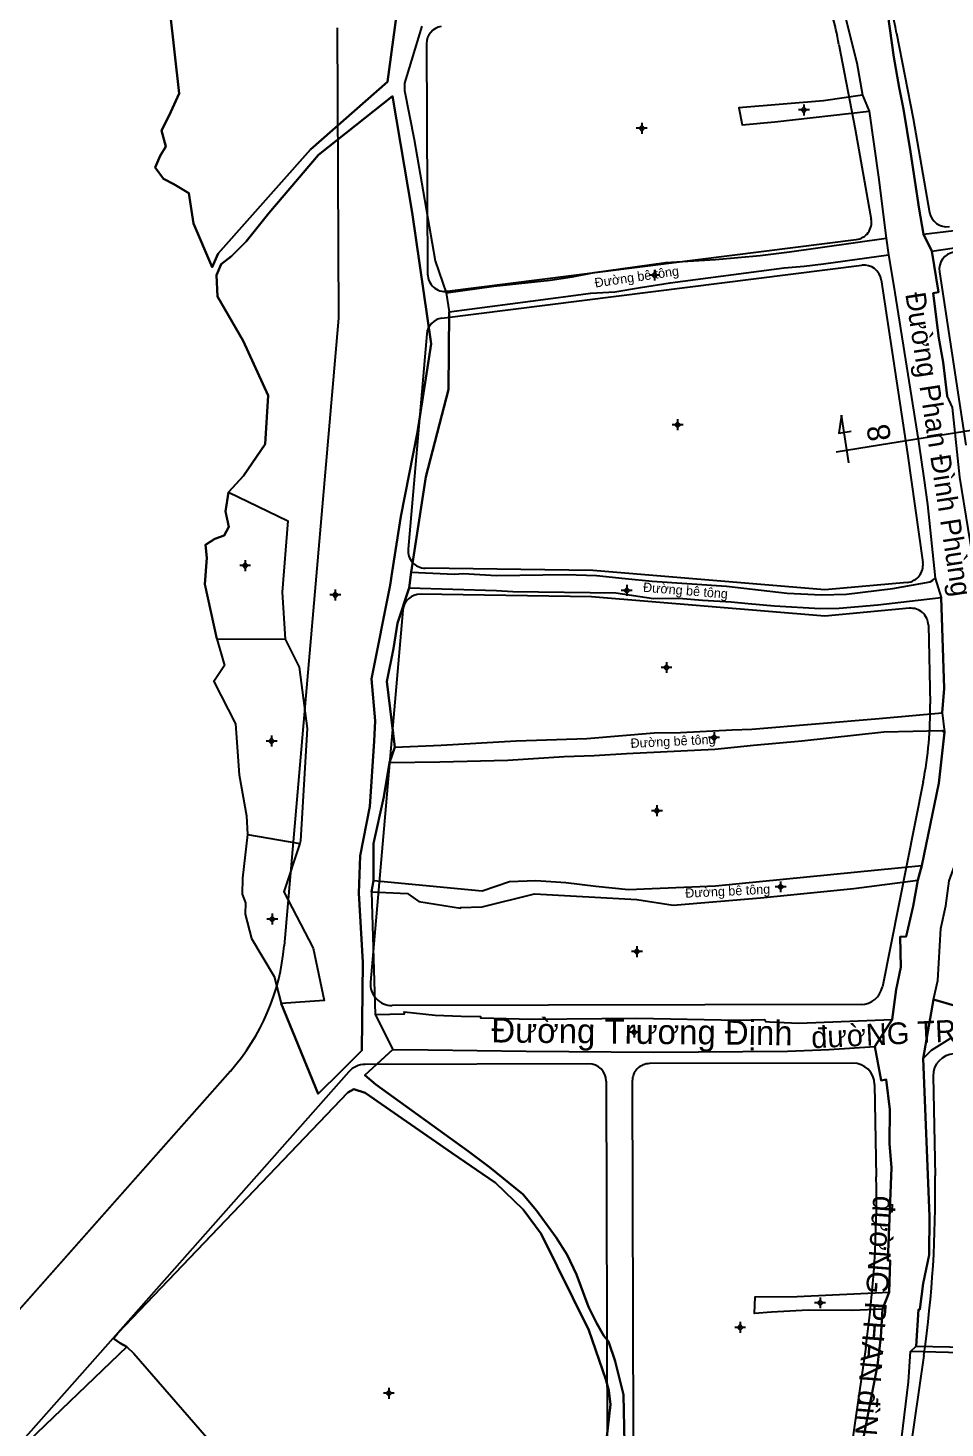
# Model space of a CAD drawing. Extents: x 548357 to 553331, y 1835329 to 1842351.
# Drawn here: x 551808.4 to 552019.2, y 1839635.7 to 1839957.8 of the extents above; entities that cross this region are included whole.
import ezdxf

# ---------------------------------------------------------------- set-up
doc = ezdxf.new("R2010")
doc.units = 0
for name, color, linetype in [('Level 1', 7, 'Continuous'), ('Level 10', 7, 'Continuous'), ('Level 11', 7, 'Continuous'), ('Level 2', 7, 'Continuous'), ('Level 30', 7, 'Continuous'), ('Level 5', 7, 'Continuous')]:
    doc.layers.add(name, color=color, linetype=linetype)

msp = doc.modelspace()

# ---------------------------------------------------------------- linework, layer by layer
at = {"layer": 'Level 1'}
msp.add_line((552016.6, 1839734.31), (552014.21, 1839720.71), dxfattribs=at)
for points in [[(551995.39, 1839868.74), (551994.81, 1839864.61), (551997.61, 1839865.06)], [(551997.13, 1839857.74), (551995.39, 1839868.74)], [(552004.15, 1839861.93), (552029.51, 1839865.96)], [(551994.16, 1839860.34), (552004.15, 1839861.93)], [(552093.37, 1839733.8), (552065.65, 1839733.1), (552037.7, 1839733.34), (552021.86, 1839732.76), (552016.6, 1839734.31)], [(552014.21, 1839720.71), (552016.11, 1839722.62), (552020.39, 1839725.32), (552037.36, 1839726.87), (552045.73, 1839726.68), (552051.73, 1839726.78), (552064.17, 1839727.08), (552084.49, 1839727.16), (552091.29, 1839728.25), (552097.87, 1839729.11), (552106.15, 1839728.83)]]:
    msp.add_lwpolyline(points, dxfattribs=at)
at = {"layer": 'Level 10'}
for p, q in [((552000.29, 1839942.39), (552001.8, 1839938.69)), ((552005.69, 1839909.44), (552006.21, 1839905.67)), ((552014.28, 1839910.39), (552016.23, 1839906.45)), ((551904.51, 1839896.91), (551905.21, 1839892.49)), ((551895.98, 1839828.98), (551896.49, 1839832.63)), ((552016.93, 1839831.23), (552018.34, 1839826.82)), ((551851.77, 1839817.31), (551867.51, 1839817.24)), ((552018.6, 1839800.27), (552019.11, 1839795.8)), ((551891.51, 1839788.8), (551892.68, 1839792.38)), ((551858.82, 1839772.24), (551870.85, 1839770.2)), ((552012.99, 1839761.79), (552013.89, 1839765.15)), ((551887.35, 1839759.05), (551887.77, 1839761.67)), ((551887.35, 1839759.05), (551888.21, 1839730.82)), ((552014.21, 1839720.71), (552016.6, 1839734.31)), ((551888.21, 1839730.82), (551892.22, 1839722.77)), ((552003.1, 1839723.46), (552007.07, 1839729.66)), ((552004.86, 1839663.02), (552006.39, 1839666.95)), ((552011.32, 1839653.31), (552012.56, 1839654.52))]:
    msp.add_line(p, q, dxfattribs=at)
for points in [[(551840.96, 1839961.92), (551843.14, 1839942.77), (551840.82, 1839937.72), (551839.08, 1839934.25), (551840.08, 1839930.56), (551838.75, 1839928.44), (551837.63, 1839925.72), (551839.5, 1839923.1), (551841.88, 1839921.92), (551845.36, 1839919.86), (551846.42, 1839912.88), (551850.72, 1839902.76), (551852.12, 1839905.95), (551873.35, 1839929.87), (551891.05, 1839945.43), (551896.08, 1839982.99)], [(551896.08, 1839982.99), (551891.05, 1839945.43), (551873.35, 1839929.87), (551852.12, 1839905.95), (551850.72, 1839902.76), (551846.42, 1839912.88), (551845.36, 1839919.86), (551841.88, 1839921.92), (551839.5, 1839923.1), (551837.63, 1839925.72), (551838.75, 1839928.44), (551840.08, 1839930.56), (551839.08, 1839934.25), (551840.82, 1839937.72), (551843.14, 1839942.77), (551840.96, 1839961.92)], [(551992.87, 1839972.58), (551995.18, 1839964.84), (551998.96, 1839949.81), (552000.29, 1839942.39)], [(552002.97, 1839972.96), (552005.4, 1839960.86), (552006.08, 1839961.03), (552007.46, 1839951.11), (552008.72, 1839944.1), (552009.71, 1839939.18), (552011.28, 1839929.37), (552013.3, 1839916.16), (552014.28, 1839910.39)], [(551898.9, 1839958.28), (551894.96, 1839945.12), (551894.96, 1839943.48), (551897.12, 1839932.14), (551902, 1839904.23), (551904.51, 1839896.91), (551905.21, 1839892.49), (551905.09, 1839874.62), (551899.86, 1839854.58), (551896.49, 1839832.63), (551895.98, 1839828.98), (551893.35, 1839820.91), (551892.43, 1839815.08), (551890.84, 1839807.47), (551892.68, 1839792.38), (551891.51, 1839788.8), (551890.15, 1839780.94), (551887.82, 1839770.16), (551887.77, 1839761.67), (551887.35, 1839759.05), (551888.21, 1839730.82), (551892.22, 1839722.77), (551885.85, 1839716.87), (551888.34, 1839714.71), (551909.56, 1839699.37), (551914.46, 1839695.75), (551922.11, 1839689.53), (551925.27, 1839685.74), (551929.78, 1839679.51), (551932.35, 1839675.52), (551934.52, 1839671.04), (551937.24, 1839663.6), (551939.17, 1839659.71), (551940.76, 1839656.91), (551941.84, 1839655.57), (551943.41, 1839651.11), (551945.27, 1839643.35), (551945.52, 1839632.16)], [(551898.9, 1839958.28), (551894.96, 1839945.12), (551894.96, 1839943.48), (551897.12, 1839932.14), (551902, 1839904.23), (551904.51, 1839896.91)], [(551854.44, 1839851), (551857.93, 1839854.81), (551862.89, 1839862.04), (551863.56, 1839873.23), (551857.85, 1839885.85), (551851.93, 1839896.07), (551851.73, 1839900.97), (551852.8, 1839903.52), (551855.17, 1839905.29), (551858.54, 1839908.69), (551863.71, 1839915.22), (551875.17, 1839928.68), (551892.17, 1839942.16), (551896.69, 1839915.35), (551901.09, 1839885.12), (551897.91, 1839864.91), (551894.07, 1839845.46), (551892.07, 1839832.72), (551891.67, 1839829.64), (551887.31, 1839808.05), (551888.16, 1839798.4), (551887.93, 1839793.71), (551886.97, 1839778.68), (551884.71, 1839767.35), (551884.41, 1839758.76), (551885.36, 1839742.85), (551885.1, 1839722.59), (551880.36, 1839717.77), (551875.12, 1839712.59), (551866.59, 1839733.35)], [(552000.29, 1839942.39), (551991.29, 1839941.05), (551971.8, 1839939.46), (551972.6, 1839935.54), (551980.08, 1839936.25), (552001.8, 1839938.69)], [(552001.8, 1839938.69), (552003.92, 1839923.47), (552005.69, 1839909.44)], [(552014.28, 1839910.39), (552024.54, 1839911.65), (552034.27, 1839913.11), (552059.66, 1839917.15)], [(552016.23, 1839906.45), (552045.88, 1839910.82), (552054.22, 1839912.58), (552060.42, 1839913.18)], [(551904.51, 1839896.91), (551915.49, 1839898.46), (551928.41, 1839899.8), (551933.5, 1839900.56), (551938.53, 1839901.6), (551955.06, 1839903.89), (551966.47, 1839904.55), (551976.69, 1839905.5), (551983.46, 1839906.33), (552005.69, 1839909.44)], [(551905.21, 1839892.49), (551923.94, 1839895.01), (551937.82, 1839896.8), (551943.29, 1839897.09), (551949.2, 1839898.11), (551956.04, 1839899.21), (551982.26, 1839902.66), (551986.85, 1839903), (551991.29, 1839903.55), (552006.21, 1839905.67)], [(552006.21, 1839905.67), (552007.35, 1839898.83), (552013.13, 1839862.65), (552014.38, 1839854.28), (552015.23, 1839848.21), (552016.93, 1839831.23)], [(552016.23, 1839906.45), (552017.76, 1839897.01), (552016.47, 1839896.84), (552017.84, 1839886.44), (552018.77, 1839880.91), (552019.73, 1839873.18)], [(551896.49, 1839832.63), (551899.86, 1839854.58), (551905.09, 1839874.62), (551905.21, 1839892.49)], [(551851.77, 1839817.31), (551849.01, 1839829.84), (551849.47, 1839835.91), (551849.21, 1839838.89), (551851.35, 1839840.31), (551853.46, 1839841.09), (551854.55, 1839843.04), (551853.81, 1839846.58), (551854.44, 1839851)], [(551854.44, 1839851), (551868.11, 1839844.45), (551866.79, 1839828), (551867.51, 1839817.24)], [(551896.49, 1839832.63), (551906.43, 1839832.15), (551908.46, 1839832.34), (551916.12, 1839831.88), (551932.09, 1839832.08), (551939.11, 1839831.89), (551945.64, 1839831.19), (551951.92, 1839830.57), (551968.97, 1839829.39), (551982.91, 1839827.79), (551990.79, 1839827.4), (551996.59, 1839827.56), (552007.2, 1839828.89), (552015.83, 1839830.43), (552016.43, 1839830.75), (552016.93, 1839831.23)], [(551892.68, 1839792.38), (551890.84, 1839807.47), (551892.43, 1839815.08), (551893.35, 1839820.91), (551895.98, 1839828.98)], [(551895.98, 1839828.98), (551916.09, 1839828.39), (551919.81, 1839828.15), (551943.54, 1839827.84), (551952.18, 1839826.57), (551958.03, 1839826.6), (551963.44, 1839826.17), (551970.03, 1839825.76), (551973.97, 1839825.38), (551980.03, 1839824.91), (551990.51, 1839824.23), (551994.91, 1839824.35), (552003.79, 1839825.12), (552018.34, 1839826.82)], [(552018.6, 1839800.27), (552019.04, 1839805.85), (552018.34, 1839826.82)], [(551851.77, 1839817.31), (551853.58, 1839811.12), (551851.09, 1839807.43), (551856.09, 1839797.7), (551856.93, 1839785.98), (551858.57, 1839776.56), (551858.82, 1839772.24)], [(551867.51, 1839817.24), (551870.7, 1839810.73), (551872.53, 1839796.68), (551871.05, 1839770.81), (551870.85, 1839770.2)], [(551892.68, 1839792.38), (551903.37, 1839792.81), (551920.62, 1839793.83), (551936.9, 1839794.32), (551952.35, 1839795.66), (551958.4, 1839795.74), (551970.26, 1839796.38), (551974.78, 1839796.52), (552004.1, 1839798.92), (552018.6, 1839800.27)], [(551891.51, 1839788.8), (551903.09, 1839788.97), (551918.69, 1839789.4), (551931.64, 1839790.23), (551938.56, 1839790.43), (551946.02, 1839790.88), (551966.33, 1839791.92), (551975.16, 1839792.85), (551986.28, 1839793.81), (552005.18, 1839795.9), (552018.51, 1839796.2), (552019.11, 1839795.8)], [(552013.89, 1839765.15), (552017.82, 1839784.04), (552019.11, 1839795.8)], [(551887.77, 1839761.67), (551887.82, 1839770.16), (551890.15, 1839780.94), (551891.51, 1839788.8)], [(551858.82, 1839772.24), (551857.69, 1839762.25), (551857.63, 1839758.55), (551858.39, 1839756.5), (551858.26, 1839753.95), (551859.72, 1839748.32), (551864.97, 1839739.59), (551866.59, 1839733.35)], [(551870.85, 1839770.2), (551867.2, 1839759.1), (551873.95, 1839746.09), (551876.46, 1839734.09), (551866.59, 1839733.35)], [(551887.77, 1839761.67), (551912.79, 1839759.28), (551919.11, 1839761.45), (551925.14, 1839761.64), (551932.01, 1839761.22), (551938.92, 1839760.37), (551946.42, 1839759.62), (551966.48, 1839760.42), (552013.89, 1839765.15)], [(551887.35, 1839759.05), (551895.66, 1839758.67), (551898.21, 1839756.88), (551907.8, 1839755.29), (551907.84, 1839755.48), (551912.8, 1839755.64), (551924.86, 1839758.61), (551948.38, 1839757.3), (551956.71, 1839756.03), (551976.82, 1839757.69), (551998.29, 1839759.8), (552012.99, 1839761.79)], [(552007.07, 1839729.66), (552007.97, 1839736.63), (552009.09, 1839741.77), (552008.88, 1839748.71), (552010.3, 1839748.8), (552011.9, 1839755.8), (552012.99, 1839761.79)], [(552016.6, 1839734.31), (552017.55, 1839738.63), (552018.26, 1839750.62), (552019.45, 1839755.83), (552020.17, 1839761.61)], [(552016.6, 1839734.31), (552021.86, 1839732.76), (552037.7, 1839733.34), (552065.65, 1839733.1), (552093.37, 1839733.8), (552100.72, 1839735.13)], [(551888.21, 1839730.82), (551894.9, 1839731.02), (551894.86, 1839731.42), (551901.96, 1839730.7), (551907.93, 1839730.48), (551912.4, 1839730.37), (551912.42, 1839730.09), (551924.31, 1839729.76), (551948.29, 1839729.99), (551971.7, 1839729.57), (551977.74, 1839729.73), (551977.91, 1839729.21), (551978.89, 1839729.18), (551985.64, 1839728.84), (552007.07, 1839729.66)], [(552014.21, 1839720.71), (552016.11, 1839722.62), (552020.39, 1839725.32), (552037.36, 1839726.87), (552045.73, 1839726.68), (552051.73, 1839726.78), (552064.17, 1839727.08), (552084.49, 1839727.16), (552091.29, 1839728.25), (552097.87, 1839729.11), (552106.15, 1839728.83)], [(551944.15, 1839600.6), (551942.37, 1839608.54), (551942.27, 1839611.56), (551945.52, 1839632.16), (551945.27, 1839643.35), (551943.41, 1839651.11), (551941.84, 1839655.57), (551940.76, 1839656.91), (551939.17, 1839659.71), (551937.24, 1839663.6), (551934.52, 1839671.04), (551932.35, 1839675.52), (551929.78, 1839679.51), (551925.27, 1839685.74), (551922.11, 1839689.53), (551914.46, 1839695.75), (551909.56, 1839699.37), (551888.34, 1839714.71), (551885.85, 1839716.87), (551892.22, 1839722.77)], [(551892.22, 1839722.77), (551900.38, 1839722.74), (551922.9, 1839722.41), (551952.3, 1839722.2), (551982.97, 1839722.41), (551992.57, 1839722.79), (552003.1, 1839723.46)], [(552006.39, 1839666.95), (552006.63, 1839674.22), (552006.05, 1839674.22), (552006.91, 1839695.6), (552006.45, 1839701.13), (552006.51, 1839708.99), (552005.71, 1839715.88), (552004.55, 1839715.63), (552003.1, 1839723.46)], [(552014.21, 1839720.71), (552015.66, 1839684.38), (552015.56, 1839675.57), (552014.2, 1839668.95), (552013.43, 1839662.95), (552013.15, 1839662.95), (552012.56, 1839654.52)], [(551939.88, 1839619.64), (551942.33, 1839641.13), (551941.92, 1839644.33), (551941.26, 1839646.85), (551937.3, 1839658.24), (551926.35, 1839680.35), (551922.25, 1839685.97), (551915.84, 1839692.11), (551905.88, 1839698.93), (551885.9, 1839712.83), (551883.3, 1839713.66), (551881.87, 1839712.86), (551829.02, 1839657.53), (551828.05, 1839656.31), (551829.55, 1839655.21), (551831.07, 1839654.38), (551806.6, 1839630.9)], [(551831.07, 1839654.38), (551829.55, 1839655.21), (551828.05, 1839656.31), (551829.02, 1839657.53), (551881.87, 1839712.86), (551883.3, 1839713.66), (551885.9, 1839712.83), (551905.88, 1839698.93), (551915.84, 1839692.11), (551922.25, 1839685.97), (551926.35, 1839680.35), (551937.3, 1839658.24), (551941.26, 1839646.85), (551941.92, 1839644.33), (551942.33, 1839641.13), (551939.88, 1839619.64), (551939.84, 1839619.43), (551939.72, 1839614.88), (551939.59, 1839607.46), (551939.81, 1839602.72), (551939.8, 1839598.09), (551939.59, 1839597.23)], [(552004.86, 1839663.02), (551998, 1839662.72), (551987.77, 1839662.78), (551979.32, 1839662.33), (551975.45, 1839662.04), (551975.59, 1839665.89), (551985.22, 1839665.99), (552006.39, 1839666.95)], [(551999.05, 1839597.17), (552000.17, 1839624.44), (552000.1, 1839631.52), (552003.68, 1839650.18), (552004.44, 1839656.62), (552004.86, 1839663.02)], [(551831.07, 1839654.38), (551806.6, 1839630.9), (551784.08, 1839605.61), (551776.94, 1839596.39), (551832.86, 1839541.12), (551839.22, 1839536.63), (551842.54, 1839536.8)], [(551831.07, 1839654.38), (551832.72, 1839652.88), (551901.41, 1839573.75)], [(552012.56, 1839654.52), (552031.71, 1839654.14), (552031.67, 1839652.79), (552011.32, 1839653.31)], [(552006.39, 1839592.76), (552006.63, 1839610.4), (552007.38, 1839617.86), (552010.8, 1839646.32), (552011.32, 1839653.31)]]:
    msp.add_lwpolyline(points, dxfattribs=at)
msp.add_lwpolyline([(551896.69, 1839915.35), (551892.17, 1839942.16), (551875.17, 1839928.68), (551863.71, 1839915.22), (551858.54, 1839908.69), (551855.17, 1839905.29), (551852.8, 1839903.52), (551851.73, 1839900.97), (551851.93, 1839896.07), (551857.85, 1839885.85), (551863.56, 1839873.23), (551862.89, 1839862.04), (551857.93, 1839854.81), (551854.44, 1839851), (551853.81, 1839846.58), (551854.55, 1839843.04), (551853.46, 1839841.09), (551851.35, 1839840.31), (551849.21, 1839838.89), (551849.47, 1839835.91), (551849.01, 1839829.84), (551851.77, 1839817.31), (551853.58, 1839811.12), (551851.09, 1839807.43), (551856.09, 1839797.7), (551856.93, 1839785.98), (551858.57, 1839776.56), (551858.82, 1839772.24), (551857.69, 1839762.25), (551857.63, 1839758.55), (551858.39, 1839756.5), (551858.26, 1839753.95), (551859.72, 1839748.32), (551864.97, 1839739.59), (551866.59, 1839733.35), (551875.12, 1839712.59), (551880.36, 1839717.77), (551885.1, 1839722.59), (551885.36, 1839742.85), (551884.41, 1839758.76), (551884.71, 1839767.35), (551886.97, 1839778.68), (551887.93, 1839793.71), (551888.16, 1839798.4), (551887.31, 1839808.05), (551891.67, 1839829.64), (551892.07, 1839832.72), (551894.07, 1839845.46), (551897.91, 1839864.91), (551901.09, 1839885.12)], close=True, dxfattribs=at)
at = {"layer": 'Level 11'}
for p, q in [((551986.17, 1839938.96), (551985.54, 1839938.96)), ((551986.79, 1839939.59), (551986.17, 1839938.96)), ((551986.17, 1839938.96), (551986.79, 1839938.33)), ((551986.79, 1839940.21), (551986.79, 1839939.59)), ((551987.41, 1839938.96), (551986.79, 1839939.59)), ((551986.79, 1839938.33), (551987.41, 1839938.96)), ((551986.79, 1839938.33), (551986.79, 1839937.71)), ((551988.04, 1839938.96), (551987.41, 1839938.96)), ((551948.87, 1839934.74), (551948.24, 1839934.74)), ((551949.49, 1839935.37), (551948.87, 1839934.74)), ((551948.87, 1839934.74), (551949.49, 1839934.11)), ((551949.49, 1839935.99), (551949.49, 1839935.37)), ((551950.11, 1839934.74), (551949.49, 1839935.37)), ((551949.49, 1839934.11), (551950.11, 1839934.74)), ((551950.74, 1839934.74), (551950.11, 1839934.74)), ((551949.49, 1839934.11), (551949.49, 1839933.49)), ((551951.8, 1839900.96), (551951.17, 1839900.96)), ((551952.42, 1839901.59), (551951.8, 1839900.96)), ((551951.8, 1839900.96), (551952.42, 1839900.33)), ((551952.42, 1839902.21), (551952.42, 1839901.59)), ((551953.05, 1839900.96), (551952.42, 1839901.59)), ((551952.42, 1839900.33), (551953.05, 1839900.96)), ((551952.42, 1839900.33), (551952.42, 1839899.71)), ((551953.67, 1839900.96), (551953.05, 1839900.96)), ((551957.74, 1839867.17), (551957.11, 1839866.54)), ((551957.74, 1839867.79), (551957.74, 1839867.17)), ((551958.37, 1839866.54), (551957.74, 1839867.17)), ((551957.11, 1839866.54), (551956.49, 1839866.54)), ((551957.11, 1839866.54), (551957.74, 1839865.91)), ((551957.74, 1839865.91), (551958.37, 1839866.54)), ((551957.74, 1839865.91), (551957.74, 1839865.29)), ((551958.99, 1839866.54), (551958.37, 1839866.54)), ((551858.31, 1839834.75), (551857.69, 1839834.12)), ((551858.31, 1839835.37), (551858.31, 1839834.75)), ((551858.94, 1839834.12), (551858.31, 1839834.75)), ((551857.69, 1839834.12), (551857.06, 1839834.12)), ((551857.69, 1839834.12), (551858.31, 1839833.49)), ((551858.31, 1839833.49), (551858.94, 1839834.12)), ((551858.31, 1839833.49), (551858.31, 1839832.87)), ((551859.56, 1839834.12), (551858.94, 1839834.12)), ((551879.02, 1839828.63), (551879.02, 1839828.01)), ((551945.41, 1839828.43), (551944.78, 1839828.43)), ((551946.03, 1839829.05), (551945.41, 1839828.43)), ((551945.41, 1839828.43), (551946.03, 1839827.81)), ((551946.03, 1839829.68), (551946.03, 1839829.05)), ((551946.65, 1839828.43), (551946.03, 1839829.05)), ((551946.03, 1839827.81), (551946.65, 1839828.43)), ((551947.28, 1839828.43), (551946.65, 1839828.43)), ((551878.39, 1839827.38), (551877.77, 1839827.38)), ((551879.02, 1839828.01), (551878.39, 1839827.38)), ((551878.39, 1839827.38), (551879.02, 1839826.75)), ((551879.65, 1839827.38), (551879.02, 1839828.01)), ((551879.02, 1839826.75), (551879.65, 1839827.38)), ((551879.02, 1839826.75), (551879.02, 1839826.13)), ((551880.27, 1839827.38), (551879.65, 1839827.38)), ((551946.03, 1839827.81), (551946.03, 1839827.18)), ((551954.56, 1839810.68), (551953.94, 1839810.68)), ((551955.19, 1839811.31), (551954.56, 1839810.68)), ((551954.56, 1839810.68), (551955.19, 1839810.05)), ((551955.19, 1839811.93), (551955.19, 1839811.31)), ((551955.81, 1839810.68), (551955.19, 1839811.31)), ((551955.19, 1839810.05), (551955.81, 1839810.68)), ((551955.19, 1839810.05), (551955.19, 1839809.43)), ((551956.44, 1839810.68), (551955.81, 1839810.68)), ((551863.75, 1839793.76), (551863.12, 1839793.76)), ((551864.37, 1839794.39), (551863.75, 1839793.76)), ((551863.75, 1839793.76), (551864.37, 1839793.13)), ((551864.37, 1839795.01), (551864.37, 1839794.39)), ((551864.99, 1839793.76), (551864.37, 1839794.39)), ((551864.37, 1839793.13), (551864.99, 1839793.76)), ((551864.37, 1839793.13), (551864.37, 1839792.51)), ((551865.62, 1839793.76), (551864.99, 1839793.76)), ((551965.49, 1839794.54), (551964.86, 1839794.54)), ((551966.11, 1839795.17), (551965.49, 1839794.54)), ((551965.49, 1839794.54), (551966.11, 1839793.91)), ((551966.11, 1839795.79), (551966.11, 1839795.17)), ((551966.73, 1839794.54), (551966.11, 1839795.17)), ((551966.11, 1839793.91), (551966.73, 1839794.54)), ((551966.11, 1839793.91), (551966.11, 1839793.29)), ((551967.36, 1839794.54), (551966.73, 1839794.54)), ((551952.35, 1839777.74), (551951.73, 1839777.74)), ((551952.98, 1839778.37), (551952.35, 1839777.74)), ((551952.35, 1839777.74), (551952.98, 1839777.11)), ((551952.98, 1839778.99), (551952.98, 1839778.37)), ((551953.61, 1839777.74), (551952.98, 1839778.37)), ((551952.98, 1839777.11), (551953.61, 1839777.74)), ((551952.98, 1839777.11), (551952.98, 1839776.49)), ((551954.23, 1839777.74), (551953.61, 1839777.74)), ((551981.43, 1839760.85), (551980.81, 1839760.22)), ((551981.43, 1839761.47), (551981.43, 1839760.85)), ((551982.06, 1839760.22), (551981.43, 1839760.85)), ((551980.81, 1839760.22), (551980.18, 1839760.22)), ((551980.81, 1839760.22), (551981.43, 1839759.59)), ((551981.43, 1839759.59), (551982.06, 1839760.22)), ((551981.43, 1839759.59), (551981.43, 1839758.97)), ((551982.68, 1839760.22), (551982.06, 1839760.22)), ((551863.89, 1839752.8), (551863.27, 1839752.8)), ((551864.52, 1839753.43), (551863.89, 1839752.8)), ((551863.89, 1839752.8), (551864.52, 1839752.17)), ((551864.52, 1839754.05), (551864.52, 1839753.43)), ((551865.15, 1839752.8), (551864.52, 1839753.43)), ((551864.52, 1839752.17), (551865.15, 1839752.8)), ((551864.52, 1839752.17), (551864.52, 1839751.55)), ((551865.77, 1839752.8), (551865.15, 1839752.8)), ((551947.75, 1839745.32), (551947.13, 1839745.32)), ((551948.38, 1839745.95), (551947.75, 1839745.32)), ((551947.75, 1839745.32), (551948.38, 1839744.69)), ((551948.38, 1839746.57), (551948.38, 1839745.95)), ((551949.01, 1839745.32), (551948.38, 1839745.95)), ((551948.38, 1839744.69), (551949.01, 1839745.32)), ((551948.38, 1839744.69), (551948.38, 1839744.07)), ((551949.63, 1839745.32), (551949.01, 1839745.32)), ((551947.11, 1839726.81), (551946.48, 1839726.81)), ((551947.73, 1839727.43), (551947.11, 1839726.81)), ((551947.11, 1839726.81), (551947.73, 1839726.19)), ((551947.73, 1839728.06), (551947.73, 1839727.43)), ((551948.35, 1839726.81), (551947.73, 1839727.43)), ((551947.73, 1839726.19), (551948.35, 1839726.81)), ((551947.73, 1839726.19), (551947.73, 1839725.56)), ((551948.98, 1839726.81), (551948.35, 1839726.81)), ((551989.87, 1839664.5), (551989.24, 1839664.5)), ((551990.49, 1839665.13), (551989.87, 1839664.5)), ((551989.87, 1839664.5), (551990.49, 1839663.87)), ((551990.49, 1839665.75), (551990.49, 1839665.13)), ((551991.11, 1839664.5), (551990.49, 1839665.13)), ((551990.49, 1839663.87), (551991.11, 1839664.5)), ((551990.49, 1839663.87), (551990.49, 1839663.25)), ((551991.74, 1839664.5), (551991.11, 1839664.5)), ((551971.49, 1839658.86), (551970.87, 1839658.86)), ((551972.12, 1839659.49), (551971.49, 1839658.86)), ((551971.49, 1839658.86), (551972.12, 1839658.23)), ((551972.12, 1839660.11), (551972.12, 1839659.49)), ((551972.75, 1839658.86), (551972.12, 1839659.49)), ((551972.12, 1839658.23), (551972.75, 1839658.86)), ((551972.12, 1839658.23), (551972.12, 1839657.61)), ((551973.37, 1839658.86), (551972.75, 1839658.86)), ((551891.34, 1839644.95), (551891.34, 1839644.33)), ((551890.71, 1839643.7), (551890.09, 1839643.7)), ((551891.34, 1839644.33), (551890.71, 1839643.7)), ((551890.71, 1839643.7), (551891.34, 1839643.07)), ((551891.97, 1839643.7), (551891.34, 1839644.33)), ((551891.34, 1839643.07), (551891.97, 1839643.7)), ((551891.34, 1839643.07), (551891.34, 1839642.45)), ((551892.59, 1839643.7), (551891.97, 1839643.7))]:
    msp.add_line(p, q, dxfattribs=at)
for centre in [(551986.79, 1839938.96), (551949.49, 1839934.74), (551952.42, 1839900.96), (551957.74, 1839866.54), (551858.31, 1839834.12), (551946.03, 1839828.43), (551879.02, 1839827.38), (551955.19, 1839810.68), (551864.37, 1839793.76), (551966.11, 1839794.54), (551952.98, 1839777.74), (551981.43, 1839760.22), (551864.52, 1839752.8), (551948.38, 1839745.32), (551947.73, 1839726.81), (551990.49, 1839664.5), (551972.12, 1839658.86), (551891.34, 1839643.7)]:
    msp.add_circle(centre, 0.15, dxfattribs=at)
at = {"layer": 'Level 2'}
for points in [[(551995.18, 1839964.84), (551998.96, 1839949.81), (552000.29, 1839942.39), (552001.8, 1839938.69), (552003.92, 1839923.47), (552005.69, 1839909.44), (552006.21, 1839905.67), (552007.35, 1839898.83), (552013.13, 1839862.65), (552014.38, 1839854.28), (552015.23, 1839848.21), (552016.93, 1839831.23), (552018.34, 1839826.82), (552019.04, 1839805.85), (552018.6, 1839800.27), (552019.11, 1839795.8), (552017.82, 1839784.04), (552013.89, 1839765.15), (552012.99, 1839761.79), (552011.9, 1839755.8), (552010.3, 1839748.8), (552008.88, 1839748.71), (552009.09, 1839741.77), (552007.97, 1839736.63), (552007.07, 1839729.66), (552003.1, 1839723.46), (552004.55, 1839715.63), (552005.71, 1839715.88), (552006.51, 1839708.99), (552006.45, 1839701.13), (552006.91, 1839695.6), (552006.05, 1839674.22), (552006.63, 1839674.22), (552006.39, 1839666.95), (552004.86, 1839663.02), (552004.44, 1839656.62), (552003.68, 1839650.18), (552000.1, 1839631.52)], [(552026.96, 1839825.57), (552026.74, 1839830.5), (552026.43, 1839830.85), (552022.63, 1839854.47), (552020.94, 1839870.48), (552019.73, 1839873.18), (552018.77, 1839880.91), (552017.84, 1839886.44), (552016.47, 1839896.84), (552017.76, 1839897.01), (552016.23, 1839906.45), (552014.28, 1839910.39), (552013.3, 1839916.16), (552011.28, 1839929.37), (552009.71, 1839939.18), (552008.72, 1839944.1), (552007.46, 1839951.11), (552006.08, 1839961.03)], [(552007.38, 1839617.86), (552010.8, 1839646.32), (552011.32, 1839653.31), (552012.56, 1839654.52), (552013.15, 1839662.95), (552013.43, 1839662.95), (552014.2, 1839668.95), (552015.56, 1839675.57), (552015.66, 1839684.38), (552014.21, 1839720.71), (552016.6, 1839734.31), (552017.55, 1839738.63), (552018.26, 1839750.62), (552019.45, 1839755.83), (552020.17, 1839761.61), (552022.32, 1839767.51), (552025.19, 1839781.44), (552025.57, 1839781.46), (552027.33, 1839800.78), (552028.33, 1839800.69), (552028.04, 1839810.92), (552026.96, 1839825.57)]]:
    msp.add_lwpolyline(points, dxfattribs=at)
at = {"layer": 'Level 30'}
for points in [[(551879.49, 1839957.83), (551879.79, 1839891.06)], [(551900.01, 1839954.2), (551900.25, 1839901.2)], [(551994.84, 1839954.05), (551998.6, 1839934.52)], [(552008.09, 1839956.6), (552011.87, 1839936.98)], [(551998.6, 1839934.52), (552002.27, 1839913.8)], [(552011.87, 1839936.98), (552015.69, 1839915.41)], [(551904.75, 1839897.25), (551998.83, 1839909.14)], [(551903.54, 1839891.05), (552000.11, 1839903.25)], [(552004.56, 1839899.88), (552010.62, 1839859.88)], [(552017.94, 1839901.69), (552023.98, 1839861.83)], [(551879.79, 1839891.06), (551867.26, 1839746.64)], [(551900.06, 1839887.42), (551895.76, 1839837.88)], [(552010.62, 1839859.88), (552014.13, 1839834.82)], [(551938.23, 1839832.97), (551899.68, 1839833.54)], [(551991.56, 1839828.52), (551938.23, 1839832.97)], [(552010.54, 1839830.28), (551991.56, 1839828.52)], [(551937.94, 1839826.97), (551898.59, 1839827.55)], [(551991.58, 1839822.5), (551937.94, 1839826.97)], [(551894.54, 1839823.9), (551887.11, 1839738.31)], [(552011.04, 1839824.3), (551991.58, 1839822.5)], [(552015.4, 1839820.4), (552015.78, 1839802.33)], [(552014.2, 1839784.37), (552004.83, 1839737.2)], [(551999.94, 1839733.17), (551892.11, 1839732.88)], [(551855.98, 1839719.06), (551758.87, 1839609.37)], [(551937.3, 1839719.5), (551885.86, 1839719.36)], [(551998.02, 1839719.67), (551951.3, 1839719.54)], [(551854.88, 1839717.82), (551758.87, 1839609.37)], [(551882.13, 1839717.68), (551774.12, 1839595.66)], [(551941.31, 1839715.51), (551941.61, 1839602.83)], [(551947.31, 1839715.53), (551947.6, 1839607.43)], [(552016.5, 1839716.69), (552016.93, 1839693.75)], [(552003.04, 1839714.76), (552003.43, 1839693.5)], [(552000.99, 1839654.33), (551997.55, 1839630.46)], [(552014.35, 1839652.41), (552010.98, 1839629.01)]]:
    msp.add_lwpolyline(points, dxfattribs=at)
for centre, radius, start, end in [((551883.63, 1839932.63), 113.25, 10.9044, 17.9435), ((551883.63, 1839932.63), 126.75, 10.9044, 16.0115), ((551904.01, 1839954.22), 4, 99.077, 180.2624), ((552019.63, 1839916.11), 4, 190.0462, 278.8677), ((551998.33, 1839913.11), 4, 277.2037, 10.0462), ((552021.9, 1839902.29), 4, 98.8677, 188.6084), ((552000.61, 1839899.28), 4, 8.6084, 97.2037), ((551904.25, 1839901.21), 4, 180.2624, 277.2037), ((551904.04, 1839887.08), 4, 97.2037, 175.0387), ((551899.74, 1839837.54), 4, 175.0387, 269.1583), ((552010.17, 1839834.26), 4, 275.2876, 7.9812), ((551898.53, 1839823.55), 4, 89.1583, 175.0387), ((552011.4, 1839820.32), 4, 1.1966, 95.2876), ((551932.55, 1839800.6), 83.25, 348.759, 1.1966), ((551817.45, 1839750.97), 50, 318.4825, 355.0387), ((551892.09, 1839737.88), 5, 175.0387, 270.1553), ((551999.92, 1839738.17), 5, 270.1553, 348.759), ((551885.88, 1839714.36), 5, 90.1553, 138.4825), ((551937.31, 1839715.5), 4, 0.1553, 90.1553), ((551951.31, 1839715.54), 4, 90.1553, 180.1553), ((551998.04, 1839714.67), 5, 1.0566, 90.1553), ((552021.5, 1839716.78), 5, 92.4122, 181.0566), ((551760.22, 1839689.01), 243.25, 351.8038, 1.0566), ((551760.22, 1839689.01), 256.75, 351.8038, 1.0566)]:
    msp.add_arc(centre, radius, start, end, dxfattribs=at)

# ---------------------------------------------------------------- texts
at = {"layer": 'Level 1'}
for s, height, rotation, p in [('8', 5.21, 99.0321, (552006.87, 1839863.16)), ('đườNG TRươNG địNH', 5, 2.7785, (551988.57, 1839723.05)), ('đườNG PHAN đìNH PHùNG', 4.9999, 265.597, (552002.77, 1839689.3))]:
    msp.add_text(s, height=height, rotation=rotation, dxfattribs=at).set_placement(p)
at = {"layer": 'Level 5'}
for s, height, rotation, p in [('Đường bê tông', 2.1565, 8.2966, (551938.82, 1839898.11)), ('Đường Phan Đình Phùng', 4.666, 278.7386, (552010.07, 1839896.66)), ('Đường bê tông', 2.1565, 355.3427, (551949.73, 1839828.13)), ('Đường bê tông', 2.1565, 2.8458, (551946.97, 1839792.17)), ('Đường bê tông', 2.1565, 2.8458, (551959.55, 1839757.69)), ('Đường Trương Định', 5.6599, 359.4454, (551914.88, 1839724.42))]:
    msp.add_text(s, height=height, rotation=rotation, dxfattribs=at).set_placement(p)

doc.saveas('drawing.dxf')
